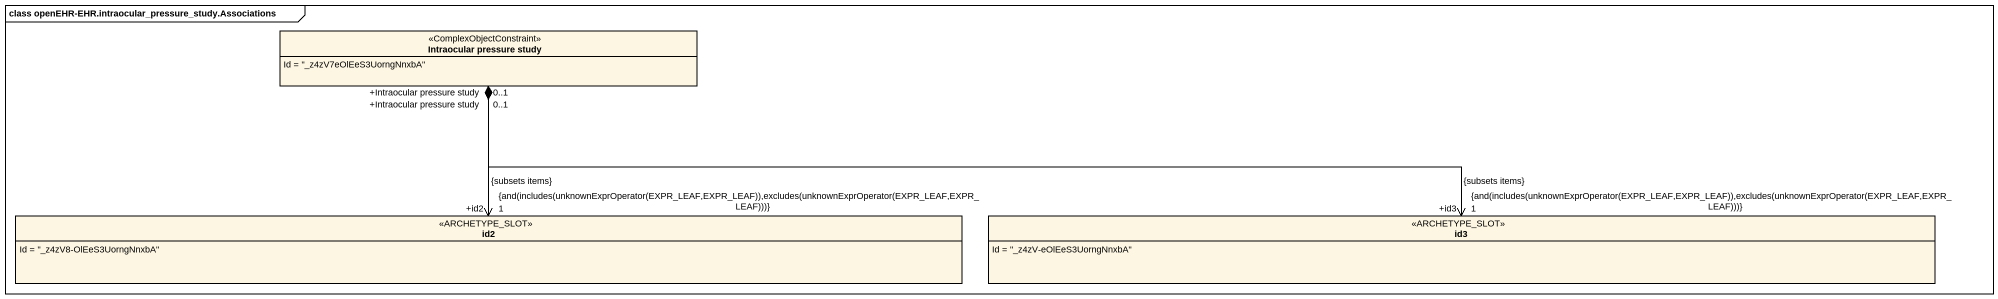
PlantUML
@startuml
mainframe class openEHR-EHR.intraocular_pressure_study.Associations
hide circle
hide empty members
class "Intraocular pressure study" as Intraocular_pressure_study <<ComplexObjectConstraint>> {
  Id = "_z4zV7eOlEeS3UorngNnxbA"
}
class id2 <<ARCHETYPE_SLOT>> {
  Id = "_z4zV8-OlEeS3UorngNnxbA"
}
class id3 <<ARCHETYPE_SLOT>> {
  Id = "_z4zV-eOlEeS3UorngNnxbA"
}
Intraocular_pressure_study "+Intraocular pressure study\n0..1" *--> "+id2\n1\n{and(includes(unknownExprOperator(EXPR_LEAF,EXPR_LEAF)),excludes(unknownExprOperator(EXPR_LEAF,EXPR_LEAF)))}\n{subsets items}" id2
Intraocular_pressure_study "+Intraocular pressure study\n0..1" *-right-> "+id3\n1\n{and(includes(unknownExprOperator(EXPR_LEAF,EXPR_LEAF)),excludes(unknownExprOperator(EXPR_LEAF,EXPR_LEAF)))}\n{subsets items}" id3
@enduml
